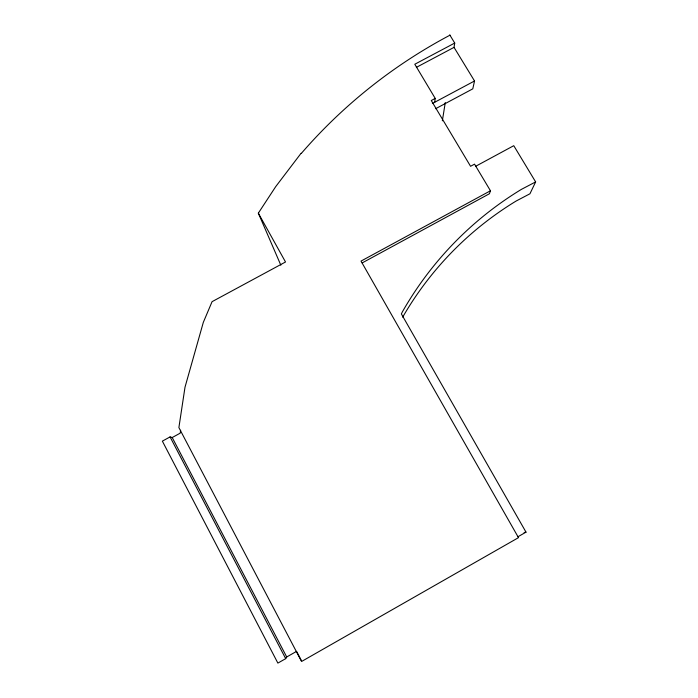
<?xml version="1.0" encoding="UTF-8"?>
<svg xmlns="http://www.w3.org/2000/svg" width="698" height="698" viewBox="0 0 698 698"><rect width="100%" height="100%" fill="white"/><g stroke="black" fill="none" stroke-linecap="round" stroke-linejoin="round"><path stroke-width="1.05" d="M434.723 102.24L435.229 98.418L414.795 64.242L454.721 43.058L449.774 34.9M180.634 430.247L180.197 433.161L172.214 437.541L170.076 436.913L162.364 441.136L277.874 663.1L285.7 658.65L286.704 656.984L296.571 651.365L301.292 660.378M435.622 108.713L472.79 88.847L474.535 80.985L454.032 47.368L454.721 43.058M442.349 120.815L445.28 102.554M435.229 98.418L431.285 100.521L470.565 166.29L474.535 164.143L490.458 190.772L489.411 193.756L362.183 262.91M475.556 166.342L513.763 145.69L535.636 181.916L529.948 193.774L516.154 201.015A362.681 344.105 48.1 0 0 402.667 317.162M280.84 265.188L258.33 213.16L275.71 186.628L301.065 153.281M517.986 536.736L526.013 532.155L401.376 313.934L402.371 311.875A378.011 357.917 47.8 0 1 521.38 189.385L535.636 181.916M490.458 190.772L361.023 261.087L518.492 537.643L301.562 661.486L178.889 427.586L185.005 387.198L203.31 322.389L212.07 301.667L285.517 261.986L258.33 213.16M432.385 103.496L474.535 80.985M416.366 67.366L454.032 47.368M524.102 532.53L526.013 532.155M172.214 437.541L286.704 656.984M170.076 436.913L285.7 658.65M301.274 153.464A576.557 544.745 48.4 0 1 449.94 35.197"/></g></svg>
